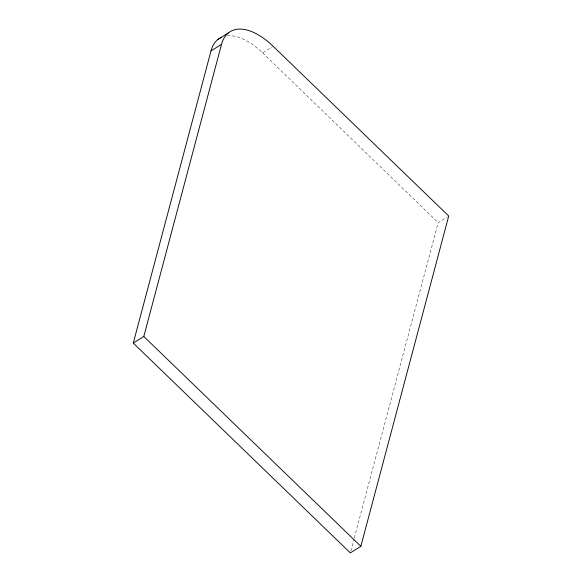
<?xml version="1.0" encoding="UTF-8"?>
<svg xmlns="http://www.w3.org/2000/svg" width="582" height="582" viewBox="0 0 582 582"><rect width="100%" height="100%" fill="white"/><g stroke="black" fill="none" stroke-linecap="round" stroke-linejoin="round"><path stroke-width="0.44" stroke-dasharray="2.91 2.18" d="M350.786 551.147L354.06 538.845M354.293 537.964L438.195 222.63L447.223 216.97M227.227 35.786A62.129 31.981 57.9 0 1 262.627 52.889L272.405 46.764M262.627 52.889L438.195 222.63"/><path stroke-width="0.87" d="M211.011 50.903L221.538 44.305A62.129 31.981 57.9 0 1 273.154 46.291L448.729 216.024L360.847 546.302L350.32 552.9L133.271 343.067L211.011 50.903A62.129 31.981 57.9 0 1 221.633 37.219M133.271 343.067L143.805 336.469L221.538 44.305M218.046 39.372L228.581 32.774M143.805 336.469L360.847 546.302"/></g></svg>
